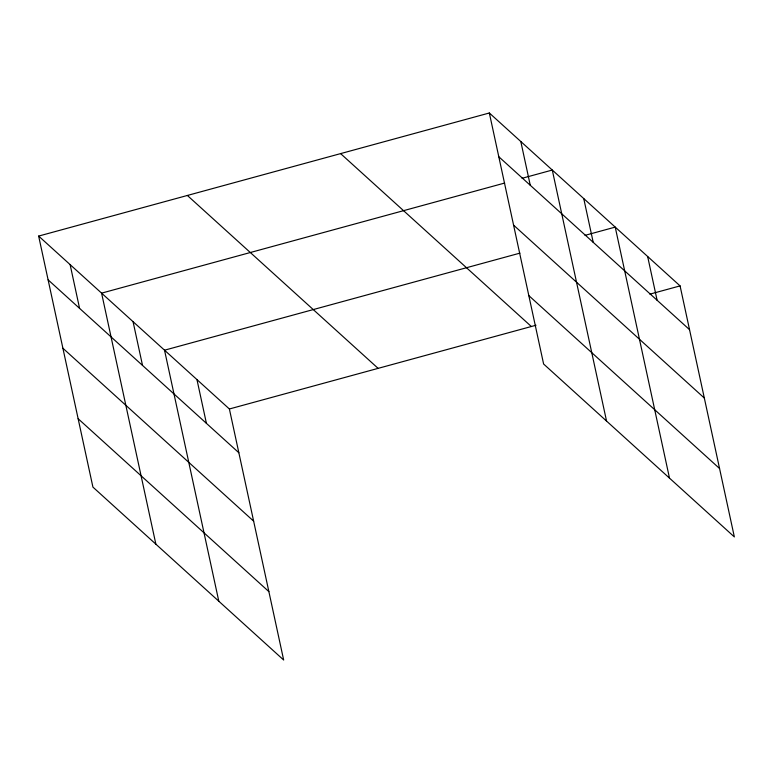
<?xml version="1.0" encoding="UTF-8"?>
<svg xmlns="http://www.w3.org/2000/svg" width="773" height="773" viewBox="0 0 773 773"><rect width="100%" height="100%" fill="white"/><g stroke="black" fill="none" stroke-linecap="round" stroke-linejoin="round"><path stroke-width="1.16" d="M38.65 236.084L229.388 408.985L283.662 660.016L92.924 487.106L38.65 236.084L489.338 112.984L680.076 285.894L734.35 536.916L543.612 364.015L489.338 112.984M504.643 183.056L101.592 293.141L155.866 544.163M522.075 178.302L552.28 170.05L606.554 421.072M519.949 253.129L164.533 350.198L218.807 601.22M585.016 235.359L615.221 227.107L669.495 478.129M229.388 408.985L535.998 325.24M649.871 294.146L680.076 285.894M498.798 156.745L689.535 329.656M513.591 225.146L704.329 398.047M528.819 295.615L719.566 468.515M340.613 153.614L531.351 326.515M187.375 195.463L378.113 368.363M48.11 279.845L238.847 452.746M62.903 348.246L253.641 521.147M78.131 418.715L268.878 591.616M647.648 256.501L657.108 300.262M583.75 198.574L593.22 242.336M520.809 141.517L530.268 185.278M196.96 379.591L206.42 423.353M133.062 321.674L142.532 365.436M70.121 264.617L79.58 308.379"/></g></svg>
